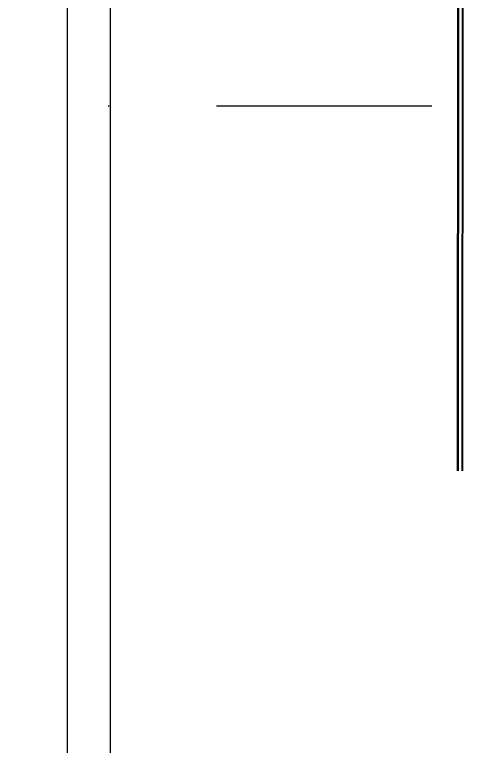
# Model space of a CAD drawing. Extents: x 58467 to 79089, y -33726 to -17391.
# Drawn here: x 78320.9 to 78373.4, y -20761.5 to -20676.4 of the extents above; entities that cross this region are included whole.
import ezdxf
from ezdxf.enums import TextEntityAlignment as Align

# ---------------------------------------------------------------- set-up
doc = ezdxf.new("R2010")
doc.units = 0
doc.header["$LTSCALE"] = 100
doc.linetypes.add('DASHDOT2', pattern=[0.5, 0.25, -0.125, 0, -0.125])
doc.layers.add('+ENTE-ST-DOSEME USTU KONDDRENAJ', color=110, linetype='DOSEMEUSTUKONDENSDRENAJ_LINE', lineweight=40)
doc.layers.add('BA_axis', color=5, linetype='DASHDOT2')
doc.layers.add('BA_elev2', color=9, linetype='Continuous')
doc.styles.add('text1', font='arial.ttf', dxfattribs={"height": 20})
doc.linetypes.add('DOSEMEUSTUKONDENSDRENAJ_LINE', pattern='A,300,-40,["CD",Standard,S=15,R=0,X=-35,Y=-7.5],0', length=340)

# ---------------------------------------------------------------- blocks, each defined once
blk = doc.blocks.new('*U176')
blk.add_line((0, 0), (0, -696))
at = {"linetype": 'Continuous', "style": 'text1'}
blk.add_attdef('1', text='', height=40, dxfattribs=at).set_placement((0, 38), align=Align.MIDDLE)
blk = doc.blocks.new('AXIS')
at = {"layer": 'BA_axis', "xscale": -1, "rotation": 270}
blk.add_blockref('*U176', (4176.09, -33135.267), dxfattribs=at)
blk = doc.blocks.new('4. KAT')
at = {"color": 3}
for p, q in [((54062.953, -33430.579, -3.339), (54062.994, -33362.528, -3.339)), ((54062.994, -33362.574, -3.339), (54062.953, -33430.579, -3.339)), ((54062.994, -33362.574, -3.339), (54062.953, -33430.579, -3.339)), ((54063.494, -33362.528, -3.339), (54063.453, -33430.58, -3.339))]:
    blk.add_line(p, q, dxfattribs=at)

msp = doc.modelspace()

# ---------------------------------------------------------------- linework, layer by layer
at = {"layer": 'BA_elev2'}
for p, q in [((78331.985, -19256.094, -1.307), (78331.984, -21032.3, -1.307)), ((78326.985, -19261.094, -1.307), (78326.984, -21037.3, -1.307))]:
    msp.add_line(p, q, dxfattribs=at)

# ---------------------------------------------------------------- block references
at = {"layer": '+ENTE-ST-DOSEME USTU KONDDRENAJ', "color": 3, "linetype": 'Continuous'}
msp.add_blockref('4. KAT', (24309.411, 12701.082), dxfattribs=at)
at = {"layer": 'BA_axis'}
msp.add_blockref('AXIS', (74644.149, 12448.205), dxfattribs=at)

doc.saveas('drawing.dxf')
